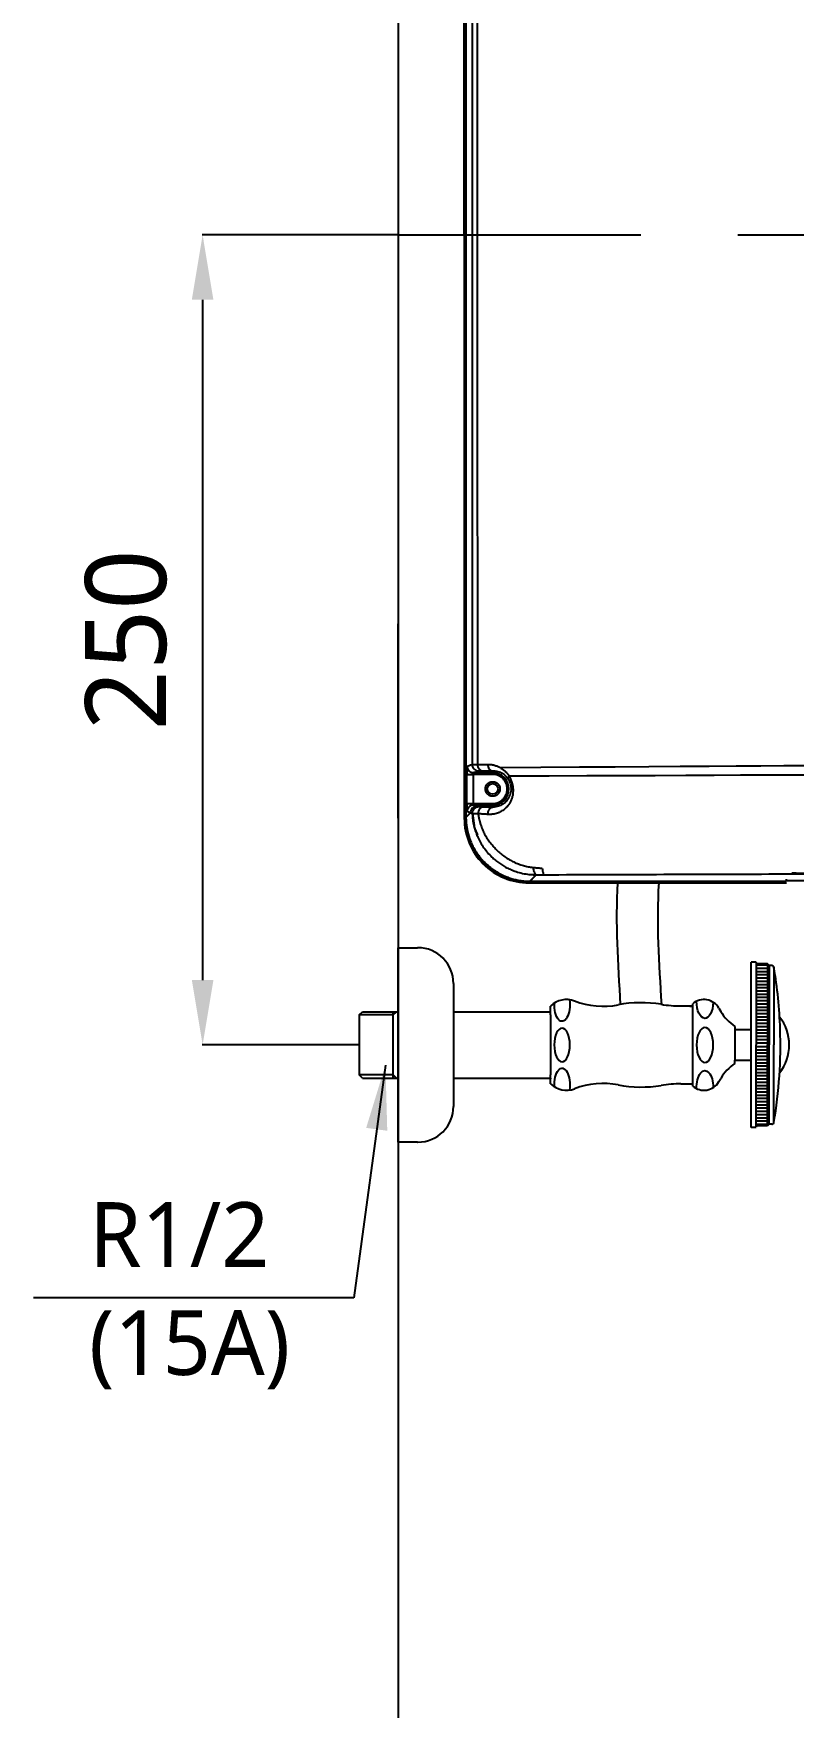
# Model space of a CAD drawing. Header units: millimetres. Extents: x 1416 to 7337, y -4252 to -1725.
# Drawn here: x 1469 to 1704, y -2960 to -2443 of the extents above; entities that cross this region are included whole.
import ezdxf

# ---------------------------------------------------------------- set-up
doc = ezdxf.new("R2010")
doc.units = ezdxf.units.MM
doc.header["$MEASUREMENT"] = 0
doc.linetypes.add('CENTER', pattern=[11, 5, -2, 2, -2])
doc.linetypes.add('HIDDEN', pattern=[0.375, 0.25, -0.125])
doc.layers.add('2', color=2, linetype='HIDDEN', lineweight=9)
doc.layers.add('4', color=4, linetype='Continuous')
doc.layers.add('6', color=6, linetype='Continuous')
doc.styles.add('ROMANS', font='NanumGothic.ttf', dxfattribs={"height": 10.144927})
doc.styles.get("Standard").update_dxf_attribs({"font": 'NanumGothic.ttf'})
doc.dimstyles.get("Standard").update_dxf_attribs({"dimtxt": 0.18, "dimasz": 0.18, "dimexe": 0.18, "dimexo": 0.0625, "dimgap": 0.09, "dimtad": 0, "dimtih": 1, "dimtoh": 1, "dimdec": 4, "dimzin": 0, "dimdsep": 46, "dimtxsty": 'Standard', "dimcen": 0.09, "dimadec": 0, "dimazin": 0, "dimtfac": 1, "dimtdec": 4, "dimtofl": 0, "dimtmove": 0, "dimatfit": 3, "dimfxl": 0, "dimtolj": 1, "dimtzin": 0, "dimarcsym": 0})

# ---------------------------------------------------------------- blocks, each defined once
blk = doc.blocks.new('*D54')
at = {"color": 0, "lineweight": -2}
for p, q in [((1602.06, -2504.98), (1602.06, -2188.85)), ((1622.06, -2189.03), (2237.02, -2189.03)), ((2257.02, -2504.98), (2257.02, -2188.85))]:
    blk.add_line(p, q, dxfattribs=at)
at = {"color": 0}
for points in [[(1622.06, -2185.7), (1622.06, -2192.37), (1602.06, -2189.03)], [(2237.02, -2185.7), (2237.02, -2192.37), (2257.02, -2189.03)]]:
    blk.add_solid(points, dxfattribs=at)
at = {"layer": 'Defpoints', "color": 0}
for p in [(2257.02, -2189.03), (1602.06, -2505.04), (2257.02, -2505.04)]:
    blk.add_point(p, dxfattribs=at)
at = {"color": 2, "insert": (1929.54, -2165.43), "char_height": 25, "attachment_point": 5}
blk.add_mtext('\\A1;655', dxfattribs=at)
blk = doc.blocks.new('*D60')
at = {"color": 0, "lineweight": -2}
for p, q in [((1581.53, -2505.04), (1521.06, -2505.04)), ((1521.24, -2525.04), (1521.24, -2735.04)), ((1569.65, -2755.04), (1521.06, -2755.04))]:
    blk.add_line(p, q, dxfattribs=at)
at = {"color": 0}
for points in [[(1517.91, -2525.04), (1524.57, -2525.04), (1521.24, -2505.04)], [(1517.91, -2735.04), (1524.57, -2735.04), (1521.24, -2755.04)]]:
    blk.add_solid(points, dxfattribs=at)
at = {"layer": 'Defpoints', "color": 0}
for p in [(1581.59, -2505.04), (1521.24, -2755.04), (1569.72, -2755.04)]:
    blk.add_point(p, dxfattribs=at)
at = {"color": 2, "insert": (1497.63, -2630.04), "char_height": 25, "attachment_point": 5, "rotation": 90}
blk.add_mtext('\\A1;250', dxfattribs=at)

msp = doc.modelspace()

# ---------------------------------------------------------------- linework, layer by layer
for p, q in [((1602.05756, -2325.04316), (1602.05756, -2685.04316)), ((1602.32868, -2325.31795), (1602.32868, -2684.76838)), ((1602.5834, -2325.31795), (1602.5834, -2684.76839)), ((1610.83337, -2671.03884), (1604.92854, -2671.03884)), ((1610.83337, -2671.03884), (1610.83337, -2670.43833)), ((1610.83337, -2671.53882), (1610.83337, -2671.03884)), ((1602.88589, -2680.54751), (1602.88589, -2671.53882)), ((1610.83337, -2671.53882), (1604.8856, -2671.53882)), ((1604.8856, -2680.54751), (1604.8856, -2671.53882)), ((1602.88589, -2680.54751), (1604.8856, -2680.54751)), ((1604.8856, -2680.54751), (1610.83337, -2680.54751)), ((1604.92854, -2681.04748), (1610.83337, -2681.04749)), ((1610.83337, -2680.54751), (1610.83337, -2681.04749)), ((1610.83337, -2681.04749), (1610.83337, -2681.64374)), ((1621.59385, -2702.29983), (1624.2431, -2702.39888)), ((1622.05724, -2705.04284), (1701.55175, -2705.04284)), ((1622.33203, -2704.51704), (1701.4589, -2704.51704)), ((1622.33203, -2704.77173), (1701.48574, -2704.77173)), ((1701.45724, -2703.84693), (1701.45724, -2704.43529)), ((1752.65724, -2704.43529), (1701.45724, -2704.43529))]:
    msp.add_line(p, q)
at = {"color": 1, "linetype": 'CENTER', "ltscale": 15}
msp.add_line((1581.59278, -2505.04316), (2292.72586, -2505.04316), dxfattribs=at)
for points in [[(1602.89459, -2669.99225), (1602.89486, -2670.77972), (1602.91742, -2671.53882)], [(1604.59029, -2683.49326), (1605.25065, -2688.16067), (1606.09679, -2690.21776)]]:
    msp.add_lwpolyline(points)
msp.add_circle((1610.83337, -2676.04316), 1.65)
for centre, radius, start, end in [((1610.83337, -2676.04316), 5.00433, 270, 90), ((1629.09491, -2681.69252), 26.20341, 177.4508609, 180.8815046), ((1622.05724, -2685.04316), 19.99968, 179.9999999, 270.0000002), ((1606.73489, -2680.54316), 4.5, 240.8201099, 242.9809623)]:
    msp.add_arc(centre, radius, start, end)
for points, knots in [([(1604.50506, -2330.58876), (1604.50741, -2386.9067), (1604.50849, -2443.2249), (1604.50863, -2555.86127), (1604.50769, -2612.17948), (1604.5055, -2668.49745)], [0, 0, 0, 0, 0.5, 0.5, 1, 1, 1, 1]), ([(1606.18196, -2330.61411), (1606.1674, -2341.39267), (1606.13796, -2363.18806), (1606.10593, -2396.2372), (1606.08207, -2429.99695), (1606.06735, -2464.46298), (1606.06017, -2507.05468), (1606.06875, -2556.94544), (1606.10121, -2613.30336), (1606.14502, -2650.28183), (1606.16657, -2668.4721)], [0, 0, 0, 0, 0.095707965, 0.193531689, 0.293458873, 0.395476665, 0.499571653, 0.671650552, 0.838480012, 1, 1, 1, 1]), ([(1602.88589, -2671.53882), (1602.88652, -2671.22481), (1602.88747, -2670.7432), (1602.8913, -2670.28055), (1602.89328, -2670.13821), (1602.89346, -2670.12523)], [0, 0, 0, 0, 0.629993582, 0.966248748, 1, 1, 1, 1]), ([(1602.89346, -2670.12523), (1602.89503, -2670.00354), (1602.89834, -2669.74775), (1602.90493, -2669.44285), (1602.9149, -2669.13007), (1602.92334, -2669.07485), (1602.92884, -2669.03892)], [0, 0, 0, 0, 0.190144527, 0.399701356, 0.609445223, 1, 1, 1, 1]), ([(1602.92884, -2669.03892), (1602.95557, -2669.29051), (1602.9967, -2669.67754), (1603.24616, -2670.14286), (1603.504, -2670.46412), (1603.82535, -2670.71892), (1604.17161, -2670.91811), (1604.42645, -2670.95061), (1604.54674, -2670.96595)], [0, 0, 0, 0, 0.273417683, 0.420605699, 0.570918489, 0.721225643, 0.868406806, 1, 1, 1, 1]), ([(1604.5055, -2668.49745), (1604.50957, -2668.49691), (1604.51763, -2668.49585), (1604.54283, -2668.49429), (1604.5767, -2668.49278), (1604.61941, -2668.49132), (1604.66994, -2668.48991), (1604.72757, -2668.48854), (1604.79147, -2668.48723), (1604.86086, -2668.48596), (1604.93496, -2668.48474), (1605.01299, -2668.48356), (1605.09422, -2668.48244), (1605.17793, -2668.48136), (1605.26344, -2668.48032), (1605.35011, -2668.47934), (1605.43733, -2668.4784), (1605.52451, -2668.47751), (1605.61114, -2668.47666), (1605.6967, -2668.47587), (1605.78075, -2668.47512), (1605.86287, -2668.47442), (1605.94266, -2668.47377), (1606.0198, -2668.47316), (1606.09385, -2668.47261), (1606.14286, -2668.47227), (1606.16656, -2668.4721)], [0, 0, 0, 0, 0.058470837, 0.115756611, 0.171792799, 0.226520582, 0.279886858, 0.331844186, 0.38235066, 0.431369738, 0.478870019, 0.524824986, 0.569212715, 0.612015563, 0.653219841, 0.692815473, 0.730795663, 0.767156547, 0.801896864, 0.835017632, 0.866521832, 0.896414114, 0.924700509, 0.951388169, 0.976485113, 1, 1, 1, 1]), ([(1604.50572, -2668.49745), (1604.50579, -2668.73309), (1604.54878, -2668.98732), (1604.74365, -2669.47958), (1604.89619, -2669.71609), (1605.28642, -2670.10658), (1605.52279, -2670.25922), (1606.01478, -2670.45425), (1606.26887, -2670.49729), (1606.5044, -2670.49737)], [0, 0, 0, 0, 0.25, 0.25, 0.5, 0.5, 0.75, 0.75, 1, 1, 1, 1]), ([(1604.8856, -2671.53882), (1604.8856, -2671.40865), (1604.89012, -2671.27921), (1604.90588, -2671.09432), (1604.91706, -2671.03997), (1604.92853, -2671.03884)], [0, 0, 0, 0, 0.5, 0.5, 1, 1, 1, 1]), ([(1606.16657, -2668.4721), (1606.69267, -2668.4672), (1607.74015, -2668.45743), (1608.78912, -2668.44774), (1609.31124, -2668.44291)], [0, 0, 0, 0, 0.502255181, 1, 1, 1, 1]), ([(1606.16657, -2668.4721), (1606.16773, -2668.70704), (1606.20151, -2668.96033), (1606.35137, -2669.4508), (1606.46793, -2669.68649), (1606.76521, -2670.0762), (1606.94494, -2670.22893), (1607.3189, -2670.42514), (1607.512, -2670.46924), (1607.69108, -2670.47057)], [0, 0, 0, 0, 0.25, 0.25, 0.5, 0.5, 0.75, 0.75, 1, 1, 1, 1]), ([(1606.5044, -2670.49737), (1606.5228, -2670.49249), (1606.63623, -2670.48764), (1607.03913, -2670.47854), (1607.32871, -2670.47429), (1607.69108, -2670.47057)], [0, 0, 0, 0, 0.5, 0.5, 1, 1, 1, 1]), ([(1609.31121, -2668.44291), (1609.31263, -2668.67767), (1609.34658, -2668.93066), (1609.49648, -2669.42041), (1609.61291, -2669.65568), (1609.90964, -2670.04467), (1610.08897, -2670.19711), (1610.46205, -2670.39296), (1610.65469, -2670.437), (1610.83337, -2670.43833)], [0, 0, 0, 0, 0.25, 0.25, 0.5, 0.5, 0.75, 0.75, 1, 1, 1, 1]), ([(1609.31124, -2668.44291), (1609.39967, -2668.44298), (1609.57605, -2668.44311), (1609.83996, -2668.45483), (1610.10243, -2668.47496), (1610.36345, -2668.5043), (1610.62304, -2668.54259), (1610.88118, -2668.58987), (1611.13789, -2668.6461), (1611.6212, -2668.76941), (1612.31719, -2669.00717), (1613.18968, -2669.43903), (1613.99425, -2669.97119), (1614.58332, -2670.47832), (1614.98977, -2670.89741), (1615.24302, -2671.18627), (1615.4812, -2671.48825), (1615.70546, -2671.80183), (1615.84382, -2672.02426), (1615.91244, -2672.13459)], [0, 0, 0, 0, 0.036921807, 0.07364797, 0.11019661, 0.146585945, 0.182834264, 0.218959909, 0.254981247, 0.290916647, 0.423122179, 0.551440124, 0.671582693, 0.786403907, 0.830955658, 0.874472907, 0.917069791, 0.958868723, 1, 1, 1, 1]), ([(1610.83337, -2670.43833), (1611.27103, -2670.43232), (1611.70936, -2670.47691), (1612.57834, -2670.67303), (1613.00942, -2670.82389), (1613.85028, -2671.24713), (1614.26084, -2671.51901), (1615.03426, -2672.21076), (1615.39835, -2672.63081), (1615.70856, -2673.14479)], [0, 0, 0, 0, 0.25, 0.25, 0.5, 0.5, 0.75, 0.75, 1, 1, 1, 1]), ([(1613.10197, -2669.41234), (1752.33484, -2668.46343), (1753.31867, -2668.46345), (1754.97592, -2668.46342), (1756.99542, -2668.46335), (1759.37789, -2668.46323), (1762.83053, -2668.463), (1767.12104, -2668.46278), (1772.12006, -2668.46281), (1777.06104, -2668.46311), (1781.92407, -2668.46368), (1786.31441, -2668.46428), (1789.76507, -2668.4647), (1791.66201, -2668.46483), (1792.40917, -2668.46488)], [0, 0, 0, 0, 0.032111843, 0.073167843, 0.123167982, 0.182112241, 0.250000595, 0.379243419, 0.500000286, 0.620035053, 0.744757677, 0.859631994, 0.944712897, 1, 1, 1, 1]), ([(1602.95095, -2671.53882), (1602.97403, -2671.53882), (1603.0357, -2671.53882), (1603.45581, -2671.53882), (1604.1068, -2671.53882), (1604.626, -2671.53882), (1604.8856, -2671.53882)], [0, 0, 0, 0, 0.166228315, 0.444152291, 0.722082867, 1, 1, 1, 1]), ([(1610.83337, -2678.29316), (1610.78591, -2678.29231), (1610.69138, -2678.2906), (1610.55051, -2678.27692), (1610.41134, -2678.25506), (1610.27388, -2678.22425), (1610.13813, -2678.18469), (1609.90545, -2678.10079), (1609.58893, -2677.9377), (1609.23177, -2677.64505), (1608.9389, -2677.28767), (1608.73265, -2676.88763), (1608.60941, -2676.46747), (1608.57036, -2676.04334), (1608.60938, -2675.61903), (1608.73252, -2675.19903), (1608.93881, -2674.79881), (1609.23151, -2674.44152), (1609.58881, -2674.14876), (1609.94721, -2673.96383), (1610.27204, -2673.85822), (1610.55039, -2673.80322), (1610.73875, -2673.79653), (1610.83337, -2673.79316)], [0, 0, 0, 0, 0.0201649886, 0.0401667422, 0.0600841934, 0.0799972772, 0.0999859811, 0.1201293918, 0.1850729228, 0.2500923401, 0.3150359053, 0.3800553569, 0.440004496, 0.5000287672, 0.5599779276, 0.6200022142, 0.6849457452, 0.7499651625, 0.8149087277, 0.8799281793, 0.9200086732, 0.9598191727, 1, 1, 1, 1]), ([(1615.91244, -2672.13459), (1615.95119, -2672.20148), (1616.02802, -2672.33411), (1616.13842, -2672.53959), (1616.24379, -2672.74754), (1616.34377, -2672.95848), (1616.43833, -2673.17223), (1616.52734, -2673.38876), (1616.61073, -2673.60804), (1616.68839, -2673.83003), (1616.76022, -2674.05468), (1616.82613, -2674.28196), (1616.88603, -2674.51186), (1616.99283, -2674.97336), (1617.10782, -2675.68678), (1617.15102, -2676.67407), (1617.07133, -2677.68521), (1616.84994, -2678.70848), (1616.48704, -2679.70383), (1615.96749, -2680.66091), (1615.29933, -2681.54508), (1614.45381, -2682.35165), (1613.45193, -2683.03184), (1612.47988, -2683.46328), (1611.63627, -2683.71066), (1611.01493, -2683.82971), (1610.44977, -2683.8909), (1609.94537, -2683.91372), (1609.60948, -2683.90053), (1609.44119, -2683.89392)], [0, 0, 0, 0, 0.013434471, 0.026639015, 0.039631902, 0.052432452, 0.065061014, 0.077538922, 0.089888432, 0.10213264, 0.114295379, 0.126401097, 0.13847472, 0.150541497, 0.198339712, 0.246892575, 0.300544828, 0.356919, 0.418216268, 0.482629874, 0.553639304, 0.627161076, 0.71125638, 0.797103804, 0.845320722, 0.893963742, 0.929211408, 0.96453241, 1, 1, 1, 1]), ([(1610.83337, -2680.54751), (1610.9047, -2680.54655), (1611.04687, -2680.54464), (1611.25911, -2680.52924), (1611.46945, -2680.50465), (1611.6779, -2680.46998), (1611.88443, -2680.42547), (1612.08906, -2680.37105), (1612.29178, -2680.30674), (1612.56732, -2680.205), (1612.90888, -2680.04962), (1613.30499, -2679.81812), (1613.67848, -2679.54567), (1614.13877, -2679.13042), (1614.62648, -2678.53053), (1615.04022, -2677.7306), (1615.2855, -2676.89245), (1615.36381, -2676.04334), (1615.28554, -2675.19406), (1615.04031, -2674.35589), (1614.62648, -2673.5558), (1614.13889, -2672.95605), (1613.67862, -2672.54077), (1613.30529, -2672.26841), (1612.90903, -2672.03676), (1612.50303, -2671.85216), (1612.09153, -2671.71058), (1611.67905, -2671.6118), (1611.25877, -2671.55014), (1610.97562, -2671.54261), (1610.83337, -2671.53882)], [0, 0, 0, 0, 0.015134317, 0.030166878, 0.045130811, 0.060059698, 0.074987359, 0.089947623, 0.104974097, 0.120099948, 0.152258073, 0.184453443, 0.217295835, 0.250176265, 0.315811169, 0.38008215, 0.440030427, 0.500016221, 0.559964508, 0.619950309, 0.684221291, 0.749856195, 0.782698588, 0.815579019, 0.847737146, 0.87993252, 0.910063199, 0.939938083, 0.969827152, 1, 1, 1, 1]), ([(1610.83337, -2673.79316), (1610.88083, -2673.79402), (1610.97537, -2673.79573), (1611.11624, -2673.80941), (1611.2554, -2673.83127), (1611.39286, -2673.86208), (1611.52861, -2673.90164), (1611.7613, -2673.98554), (1612.07781, -2674.14863), (1612.43497, -2674.44128), (1612.72784, -2674.79865), (1612.93409, -2675.1987), (1613.05733, -2675.61885), (1613.09638, -2676.04299), (1613.05737, -2676.46729), (1612.93422, -2676.8873), (1612.72794, -2677.28751), (1612.43523, -2677.6448), (1612.07793, -2677.93757), (1611.71954, -2678.12249), (1611.3947, -2678.22811), (1611.11635, -2678.28311), (1610.92799, -2678.2898), (1610.83337, -2678.29316)], [0, 0, 0, 0, 0.020164989, 0.040166742, 0.060084193, 0.079997277, 0.099985981, 0.120129392, 0.185072923, 0.25009234, 0.315035905, 0.380055357, 0.440004496, 0.500028767, 0.559977928, 0.620002214, 0.684945745, 0.749965163, 0.814908728, 0.879928179, 0.920008673, 0.959819173, 1, 1, 1, 1]), ([(1616.49304, -2675.89632), (1616.49843, -2676.08845), (1616.5121, -2676.57518), (1616.37857, -2677.31732), (1616.14562, -2678.07647), (1615.8095, -2678.7807), (1615.27405, -2679.60457), (1614.45009, -2680.44517), (1613.47796, -2681.05209), (1612.5732, -2681.40681), (1611.74193, -2681.61072), (1611.14765, -2681.63232), (1610.83337, -2681.64374)], [0, 0, 0, 0, 0.045521865, 0.115320662, 0.195570594, 0.269052648, 0.352521668, 0.512867074, 0.674849586, 0.769951565, 0.878339903, 1, 1, 1, 1]), ([(1615.91244, -2672.13459), (1615.76821, -2672.33801), (1615.67846, -2672.54018), (1615.61765, -2672.88849), (1615.64512, -2673.03417), (1615.70865, -2673.14473)], [0, 0, 0, 0, 0.5, 0.5, 1, 1, 1, 1]), ([(1615.70867, -2673.14473), (1615.83671, -2673.37703), (1616.08147, -2673.82109), (1616.36762, -2674.64708), (1616.4443, -2675.22008), (1616.48138, -2675.49716)], [0, 0, 0, 0, 0.361654538, 0.691330538, 1, 1, 1, 1]), ([(1792.51225, -2671.55217), (1791.95717, -2671.55216), (1790.70844, -2671.55216), (1788.62692, -2671.55205), (1786.12916, -2671.55191), (1783.21508, -2671.55175), (1779.88492, -2671.55161), (1776.13915, -2671.55152), (1771.39261, -2671.55153), (1766.16273, -2671.55177), (1760.96761, -2671.55224), (1756.90547, -2671.55272), (1753.97284, -2671.55313), (1752.39446, -2671.55325), (1615.91244, -2672.13459)], [0, 0, 0, 0, 0.040859871, 0.091919981, 0.15317995, 0.224639426, 0.30629814, 0.398155964, 0.500212977, 0.655600261, 0.783273307, 0.883231766, 0.955474456, 1, 1, 1, 1]), ([(1616.48138, -2675.49716), (1616.48519, -2675.51853), (1616.50927, -2675.65354), (1616.50046, -2675.78536), (1616.49304, -2675.89632)], [0, 0, 0, 0, 0.15828735, 1, 1, 1, 1]), ([(1602.89349, -2681.9623), (1602.8933, -2681.9491), (1602.89124, -2681.80642), (1602.88753, -2681.34336), (1602.88654, -2680.86153), (1602.88589, -2680.54751)], [0, 0, 0, 0, 0.034288418, 0.370628771, 1, 1, 1, 1]), ([(1604.92854, -2681.04748), (1604.67701, -2681.07424), (1604.29007, -2681.11539), (1603.82454, -2681.3648), (1603.50421, -2681.62293), (1603.24611, -2681.94329), (1602.99672, -2682.40888), (1602.95558, -2682.79585), (1602.92884, -2683.04741)], [0, 0, 0, 0, 0.239463718, 0.368362464, 0.4999989, 0.631640271, 0.760540791, 1, 1, 1, 1]), ([(1605.93107, -2681.42671), (1605.69749, -2681.42677), (1605.44511, -2681.46901), (1604.95485, -2681.66183), (1604.71845, -2681.81313), (1604.32674, -2682.20224), (1604.17282, -2682.43879), (1603.97572, -2682.93294), (1603.93194, -2683.18896), (1603.93189, -2683.42664)], [0, 0, 0, 0, 0.25, 0.25, 0.5, 0.5, 0.75, 0.75, 1, 1, 1, 1]), ([(1606.51813, -2681.58856), (1606.27789, -2681.58865), (1606.01767, -2681.63349), (1605.51443, -2681.83819), (1605.27314, -2681.99884), (1604.87981, -2682.40888), (1604.72926, -2682.65673), (1604.54547, -2683.16841), (1604.51139, -2683.43053), (1604.52122, -2683.67085)], [0, 0, 0, 0, 0.25, 0.25, 0.5, 0.5, 0.75, 0.75, 1, 1, 1, 1]), ([(1604.92853, -2681.04749), (1604.91706, -2681.04636), (1604.90588, -2680.99201), (1604.89012, -2680.80712), (1604.8856, -2680.67768), (1604.8856, -2680.54751)], [0, 0, 0, 0, 0.5, 0.5, 1, 1, 1, 1]), ([(1607.81841, -2681.6164), (1607.64376, -2681.61777), (1607.45406, -2681.66236), (1607.08483, -2681.86501), (1606.90648, -2682.02395), (1606.61344, -2682.43273), (1606.49997, -2682.68116), (1606.36048, -2683.19716), (1606.33395, -2683.46292), (1606.34109, -2683.7071)], [0, 0, 0, 0, 0.25, 0.25, 0.5, 0.5, 0.75, 0.75, 1, 1, 1, 1]), ([(1607.81841, -2681.6164), (1607.42352, -2681.61262), (1607.10571, -2681.60823), (1606.6632, -2681.59875), (1606.53858, -2681.59367), (1606.51813, -2681.58856)], [0, 0, 0, 0, 0.5, 0.5, 1, 1, 1, 1]), ([(1602.5853, -2685.04588), (1602.51624, -2685.04567), (1602.44914, -2685.04531), (1602.35498, -2685.04436), (1602.32939, -2685.04378), (1602.32843, -2685.04324)], [0, 0, 0, 0, 0.5, 0.5, 1, 1, 1, 1]), ([(1602.32865, -2685.04323), (1602.39057, -2686.22138), (1602.52394, -2688.75895), (1603.52536, -2692.09899), (1604.90248, -2694.87194), (1605.96486, -2696.56869), (1606.68554, -2697.37182), (1606.85282, -2697.55824)], [0, 0, 0, 0, 0.260220272, 0.560478137, 0.761601456, 0.94466367, 1, 1, 1, 1]), ([(1602.58338, -2684.7684), (1602.5121, -2684.76839), (1602.44485, -2684.76839), (1602.35308, -2684.76838), (1602.32959, -2684.76838), (1602.32867, -2684.76838)], [0, 0, 0, 0, 0.5, 0.5, 1, 1, 1, 1]), ([(1603.93189, -2683.42664), (1603.88359, -2683.47469), (1603.787, -2683.5708), (1603.65051, -2683.70661), (1603.52017, -2683.8363), (1603.39657, -2683.95928), (1603.27956, -2684.07571), (1603.16918, -2684.18553), (1603.06543, -2684.28876), (1602.96832, -2684.3854), (1602.87784, -2684.47542), (1602.79396, -2684.55888), (1602.71686, -2684.6356), (1602.64591, -2684.70619), (1602.60423, -2684.74766), (1602.58339, -2684.7684)], [0, 0, 0, 0, 0.076886742, 0.153779472, 0.230678209, 0.307582972, 0.38449378, 0.461410651, 0.538333605, 0.615262661, 0.692197838, 0.769139156, 0.846086633, 0.923040261, 1, 1, 1, 1]), ([(1602.58534, -2685.04588), (1602.58853, -2685.19951), (1602.59489, -2685.50506), (1602.61778, -2685.9603), (1602.64997, -2686.40952), (1602.69198, -2686.8522), (1602.74313, -2687.28785), (1602.80302, -2687.71602), (1602.87113, -2688.13628), (1602.94698, -2688.54824), (1603.03003, -2688.95154), (1603.11977, -2689.34586), (1603.21564, -2689.73089), (1603.31712, -2690.10638), (1603.42364, -2690.47208), (1603.53466, -2690.82781), (1603.64963, -2691.17338), (1603.76801, -2691.50865), (1603.88924, -2691.83352), (1604.01281, -2692.14788), (1604.34262, -2692.94706), (1604.94699, -2694.20298), (1605.94253, -2695.84167), (1607.08014, -2697.36139), (1608.34655, -2698.75382), (1609.73897, -2700.02023), (1611.25868, -2701.15784), (1612.8974, -2702.1534), (1614.24468, -2702.80175), (1615.24147, -2703.20416), (1615.86558, -2703.43258), (1616.52686, -2703.64908), (1617.2243, -2703.84993), (1617.95648, -2704.03136), (1618.72158, -2704.18961), (1619.51735, -2704.32126), (1620.34115, -2704.422), (1621.18987, -2704.49193), (1621.76415, -2704.5073), (1622.05452, -2704.51508)], [0, 0, 0, 0, 0.015133323, 0.030099285, 0.044887516, 0.05948791, 0.073890646, 0.088086205, 0.102065384, 0.115819309, 0.129339445, 0.142617603, 0.155645949, 0.168417006, 0.180923657, 0.193159144, 0.20511707, 0.216791391, 0.228176414, 0.239266792, 0.250057514, 0.313327189, 0.376288984, 0.438617751, 0.500005775, 0.561391702, 0.62371979, 0.686682305, 0.74995404, 0.77071689, 0.792543782, 0.815397203, 0.8392351, 0.864010774, 0.889672851, 0.916165341, 0.943427788, 0.97139552, 1, 1, 1, 1]), ([(1602.92884, -2683.04741), (1602.92335, -2683.01147), (1602.91492, -2682.95626), (1602.90491, -2682.64381), (1602.89835, -2682.33919), (1602.89505, -2682.08355), (1602.89349, -2681.9623)], [0, 0, 0, 0, 0.390795257, 0.600206816, 0.810361072, 1, 1, 1, 1]), ([(1604.52083, -2683.67086), (1604.46709, -2683.65007), (1604.35981, -2683.60855), (1604.20925, -2683.54713), (1604.0657, -2683.48642), (1603.97644, -2683.44654), (1603.93189, -2683.42664)], [0, 0, 0, 0, 0.251266951, 0.501688694, 0.75126607, 1, 1, 1, 1]), ([(1604.52123, -2683.67085), (1604.56301, -2684.2862), (1604.64685, -2685.52134), (1605.01427, -2687.42191), (1605.45521, -2689.01343), (1605.84854, -2689.96157), (1605.97523, -2690.26697)], [0, 0, 0, 0, 0.272107289, 0.546182452, 0.853824394, 1, 1, 1, 1]), ([(1604.77196, -2684.77745), (1604.70828, -2684.74615), (1604.64395, -2684.71453), (1604.60897, -2684.6594), (1604.60861, -2684.65884)], [0, 0, 0, 0, 0.989803718, 1, 1, 1, 1]), ([(1606.34141, -2683.70709), (1605.84588, -2683.70432), (1604.98148, -2683.69949), (1604.77996, -2683.68484), (1604.69397, -2683.67858)], [0, 0, 0, 0, 0.573264833, 1, 1, 1, 1]), ([(1606.3411, -2683.7071), (1606.3572, -2683.82831), (1606.38955, -2684.07187), (1606.44835, -2684.43729), (1606.51512, -2684.80481), (1606.59075, -2685.17429), (1606.67519, -2685.54571), (1606.76865, -2685.91899), (1606.87129, -2686.29409), (1607.09382, -2687.04309), (1607.49275, -2688.16211), (1608.15329, -2689.6139), (1608.94428, -2691.02797), (1610.16215, -2692.83597), (1611.96482, -2694.91003), (1614.08258, -2696.66662), (1615.91923, -2697.84131), (1617.34937, -2698.59654), (1618.81197, -2699.21889), (1620.0585, -2699.62771), (1621.05639, -2699.88493), (1621.80144, -2700.04189), (1622.53786, -2700.16588), (1623.02708, -2700.22034), (1623.26957, -2700.24734)], [0, 0, 0, 0, 0.014397928, 0.028932377, 0.043609846, 0.058436627, 0.073418797, 0.088562207, 0.103872472, 0.119354968, 0.180897641, 0.244184918, 0.307861236, 0.372306407, 0.501572972, 0.630566502, 0.694761156, 0.75783648, 0.820571879, 0.881500852, 0.911986768, 0.941864137, 0.97118381, 1, 1, 1, 1]), ([(1609.44119, -2683.89392), (1609.23318, -2683.88175), (1608.82972, -2683.85815), (1608.25148, -2683.82369), (1607.71545, -2683.79145), (1607.22112, -2683.76141), (1606.76682, -2683.73358), (1606.47909, -2683.71569), (1606.3411, -2683.7071)], [0, 0, 0, 0, 0.196121809, 0.380414379, 0.552913006, 0.713653322, 0.862670747, 1, 1, 1, 1]), ([(1609.44119, -2683.89392), (1609.4204, -2683.64656), (1609.43126, -2683.37052), (1609.54317, -2682.82172), (1609.64512, -2682.55102), (1609.92405, -2682.10018), (1610.09974, -2681.92213), (1610.46777, -2681.6952), (1610.65857, -2681.64529), (1610.83337, -2681.64374)], [0, 0, 0, 0, 0.25, 0.25, 0.5, 0.5, 0.75, 0.75, 1, 1, 1, 1]), ([(1605.97523, -2690.26697), (1606.05776, -2690.47875), (1606.59873, -2691.86693), (1608.02191, -2694.25551), (1609.99695, -2696.56973), (1611.70394, -2698.07944), (1612.90958, -2698.99253), (1614.18273, -2699.81079), (1615.52817, -2700.53728), (1616.95604, -2701.17159), (1618.64568, -2701.75673), (1620.19808, -2702.16274), (1621.25412, -2702.29363), (1621.58825, -2702.33505)], [0, 0, 0, 0, 0.032955989, 0.216021662, 0.399680896, 0.472241922, 0.546282036, 0.618869927, 0.691571614, 0.76792604, 0.84526643, 0.951042565, 1, 1, 1, 1]), ([(1606.85282, -2697.55824), (1607.2556, -2698.05195), (1608.06085, -2699.039), (1609.04845, -2699.84358), (1609.54206, -2700.24571)], [0, 0, 0, 0, 0.5001916286, 1, 1, 1, 1]), ([(1609.54206, -2700.24571), (1609.73585, -2700.41951), (1610.54995, -2701.14966), (1612.22898, -2702.19659), (1614.9802, -2703.56483), (1618.30433, -2704.57237), (1620.86562, -2704.70844), (1622.05716, -2704.77174)], [0, 0, 0, 0, 0.057503914, 0.241573866, 0.434343351, 0.736851489, 1, 1, 1, 1]), ([(1623.26957, -2700.24734), (1623.43436, -2700.26351), (1623.76209, -2700.29565), (1624.25203, -2700.34291), (1624.73709, -2700.38911), (1625.21724, -2700.43421), (1625.69234, -2700.47827), (1626.00747, -2700.50698), (1626.16413, -2700.52125)], [0, 0, 0, 0, 0.171419085, 0.340925132, 0.508526599, 0.674232722, 0.838053556, 1, 1, 1, 1]), ([(1623.26958, -2700.24738), (1623.33984, -2700.57249), (1623.4818, -2701.22934), (1623.74011, -2701.91834), (1623.94372, -2702.31236), (1624.05991, -2702.37833), (1624.07928, -2702.38933)], [0, 0, 0, 0, 0.308184793, 0.622637043, 0.937090342, 1, 1, 1, 1]), ([(1626.16413, -2700.52124), (1626.19785, -2700.82002), (1626.23494, -2701.09534), (1626.31434, -2701.58123), (1626.35665, -2701.79168), (1626.44431, -2702.1356), (1626.48965, -2702.26901), (1626.58092, -2702.45481), (1626.62684, -2702.50723), (1626.6719, -2702.5213)], [0, 0, 0, 0, 0.25, 0.25, 0.5, 0.5, 0.75, 0.75, 1, 1, 1, 1]), ([(1626.67189, -2702.5213), (1651.35706, -2702.43139), (1676.07302, -2702.34853), (1713.17877, -2702.23433), (1725.55208, -2702.19801), (1750.30891, -2702.12934), (1692.69249, -2702.09701), (1705.08008, -2702.0665)], [0, 0, 0, 0, 0.5, 0.5, 0.75, 0.75, 1, 1, 1, 1]), ([(1621.58825, -2702.33505), (1621.87389, -2702.37886), (1622.7746, -2702.517), (1623.68418, -2702.52694), (1624.3053, -2702.53372)], [0, 0, 0, 0, 0.317136867, 1, 1, 1, 1]), ([(1622.05452, -2704.5151), (1622.05474, -2704.58678), (1622.05512, -2704.65456), (1622.05608, -2704.74712), (1622.05664, -2704.77083), (1622.05717, -2704.77174)], [0, 0, 0, 0, 0.5, 0.5, 1, 1, 1, 1]), ([(1624.30529, -2702.5341), (1624.24508, -2702.5946), (1624.12468, -2702.7156), (1623.95348, -2702.88763), (1623.78918, -2703.05274), (1623.63246, -2703.21024), (1623.48312, -2703.36031), (1623.34122, -2703.5029), (1623.20675, -2703.63804), (1623.0797, -2703.7657), (1622.96009, -2703.8859), (1622.8479, -2703.99864), (1622.74314, -2704.10391), (1622.64582, -2704.20171), (1622.55589, -2704.29207), (1622.47353, -2704.37483), (1622.39807, -2704.45066), (1622.35404, -2704.49491), (1622.33202, -2704.51703)], [0, 0, 0, 0, 0.062520214, 0.125037195, 0.187551058, 0.250061918, 0.31256989, 0.375075091, 0.437577635, 0.500077637, 0.562575213, 0.625070478, 0.687563547, 0.750054537, 0.812543561, 0.875030736, 0.937516177, 1, 1, 1, 1]), ([(1622.33202, -2704.51703), (1622.33202, -2704.59205), (1622.33203, -2704.65668), (1622.33203, -2704.7461), (1622.33204, -2704.77076), (1622.33204, -2704.77173)], [0, 0, 0, 0, 0.5, 0.5, 1, 1, 1, 1])]:
    msp.add_open_spline(points, degree=3, knots=knots)
for points, degree in [([(1602.92884, -2669.03891), (1603.29376, -2668.85843), (1603.81933, -2668.67794), (1604.5055, -2668.49745)], 3), ([(1604.54674, -2670.96595), (1604.73764, -2671.0024), (1604.92854, -2671.03884)], 2), ([(1604.92853, -2671.03884), (1605.29326, -2670.85832), (1605.81858, -2670.67782), (1606.5044, -2670.49737)], 3), ([(1607.69108, -2670.47057), (1608.73754, -2670.45982), (1609.78495, -2670.44908), (1610.83337, -2670.43834)], 3), ([(1602.88589, -2671.53882), (1602.91842, -2671.53882), (1602.95095, -2671.53882)], 2), ([(1605.93107, -2681.42671), (1605.51815, -2681.30032), (1605.18396, -2681.17391), (1604.92853, -2681.04749)], 3), ([(1606.51813, -2681.58856), (1606.3025, -2681.53461), (1606.10741, -2681.48067), (1605.93107, -2681.42671)], 3), ([(1610.83337, -2681.64374), (1609.79993, -2681.63487), (1608.79459, -2681.62575), (1607.81841, -2681.6164)], 3), ([(1602.32866, -2685.04324), (1602.15393, -2685.04321), (1602.06356, -2685.04319), (1602.05756, -2685.04316)], 3), ([(1602.32866, -2685.04324), (1602.32866, -2684.95162), (1602.32867, -2684.86), (1602.32867, -2684.76838)], 3), ([(1602.58339, -2684.7684), (1602.58339, -2684.86063), (1602.58404, -2684.95313), (1602.58534, -2685.04588)], 3), ([(1603.93189, -2683.42664), (1603.51876, -2683.30023), (1603.1844, -2683.17382), (1602.92884, -2683.04741)], 3), ([(1604.69397, -2683.67858), (1604.6076, -2683.67472), (1604.52123, -2683.67085)], 2), ([(1622.05452, -2704.51508), (1622.14728, -2704.51638), (1622.23978, -2704.51703), (1622.33202, -2704.51703)], 3), ([(1622.05716, -2704.77174), (1622.0572, -2704.90729), (1622.05725, -2705.04284)], 2), ([(1622.05717, -2704.77174), (1622.14879, -2704.77173), (1622.24041, -2704.77173), (1622.33204, -2704.77173)], 3), ([(1624.07928, -2702.38933), (1624.19229, -2702.46172), (1624.3053, -2702.53411)], 2), ([(1624.30529, -2702.5341), (1625.09019, -2702.52853), (1625.8803, -2702.52419), (1626.67189, -2702.5213)], 3)]:
    msp.add_open_spline(points, degree=degree)
at = {"layer": '4'}
for p, q in [((1581.59278, -2685.04286), (1581.59278, -2625.04286)), ((1581.59278, -2725.04349), (1587.59278, -2725.04349)), ((1581.59278, -2785.04349), (1581.59278, -2725.04349)), ((1692.21706, -2729.54419), (1690.71706, -2729.54419)), ((1690.71706, -2730.54419), (1690.71706, -2729.54419)), ((1690.71706, -2755.04419), (1690.71706, -2730.54419)), ((1692.21706, -2729.74419), (1692.21706, -2729.54419)), ((1692.21706, -2729.74419), (1692.21706, -2755.04419)), ((1695.71706, -2730.45567), (1692.21706, -2730.45567)), ((1695.71706, -2731.45567), (1692.21706, -2731.45567)), ((1695.71706, -2732.45567), (1692.21706, -2732.45567)), ((1695.71706, -2730.04419), (1692.51706, -2730.04419)), ((1696.21706, -2730.54419), (1695.71706, -2730.04419)), ((1695.71706, -2730.04419), (1695.71706, -2755.04419)), ((1697.04081, -2730.54419), (1696.21706, -2730.54419)), ((1696.21706, -2730.54419), (1696.21706, -2755.04419)), ((1697.63225, -2731.04419), (1697.63225, -2755.04419)), ((1598.71706, -2736.04419), (1598.71706, -2774.04419)), ((1695.71706, -2733.45567), (1692.21706, -2733.45567)), ((1695.71706, -2734.45567), (1692.21706, -2734.45567)), ((1695.71706, -2735.45567), (1692.21706, -2735.45567)), ((1695.71706, -2736.45567), (1692.21706, -2736.45567)), ((1695.71706, -2737.45567), (1692.21706, -2737.45567)), ((1695.71706, -2738.45567), (1692.21706, -2738.45567)), ((1628.71594, -2745.79306), (1628.71594, -2743.0453)), ((1669.00527, -2743.01402), (1672.63046, -2743.01402)), ((1671.71706, -2743.04419), (1672.63046, -2743.04419)), ((1672.63046, -2743.04419), (1672.63046, -2742.32348)), ((1672.63046, -2767.04419), (1672.63046, -2743.04419)), ((1695.71706, -2739.45567), (1692.21706, -2739.45567)), ((1695.71706, -2740.45567), (1692.21706, -2740.45567)), ((1695.71706, -2741.45567), (1692.21706, -2741.45567)), ((1695.71706, -2742.45567), (1692.21706, -2742.45567)), ((1695.71706, -2743.45567), (1692.21706, -2743.45567)), ((1569.59278, -2745.79349), (1570.59278, -2744.79349)), ((1580.09278, -2745.79349), (1569.59278, -2745.79349)), ((1569.71706, -2764.29349), (1569.71706, -2745.79349)), ((1570.59278, -2744.79349), (1581.59278, -2744.79349)), ((1580.09278, -2765.29349), (1580.09278, -2744.79349)), ((1580.09278, -2745.79349), (1581.09278, -2744.79349)), ((1581.59278, -2745.41045), (1581.59278, -2764.67588)), ((1598.71706, -2744.79419), (1628.71594, -2744.79419)), ((1628.71706, -2745.79419), (1628.71706, -2764.29419)), ((1680.74387, -2743.72268), (1681.29624, -2744.6794)), ((1695.71706, -2744.45567), (1692.21706, -2744.45567)), ((1695.71706, -2745.45567), (1692.21706, -2745.45567)), ((1695.71706, -2746.45567), (1692.21706, -2746.45567)), ((1695.71706, -2747.45567), (1692.21706, -2747.45567)), ((1695.71706, -2748.45567), (1692.21706, -2748.45567)), ((1685.63046, -2749.31185), (1685.63046, -2750.29419)), ((1685.63046, -2750.29419), (1685.63046, -2759.79419)), ((1685.63046, -2750.29419), (1690.71706, -2750.29419)), ((1695.71706, -2749.45567), (1692.21706, -2749.45567)), ((1695.71706, -2750.45567), (1692.21706, -2750.45567)), ((1695.71706, -2751.45567), (1692.21706, -2751.45567)), ((1695.71706, -2752.45567), (1692.21706, -2752.45567)), ((1695.71706, -2753.45567), (1692.21706, -2753.45567)), ((1690.71706, -2780.54419), (1690.71706, -2755.04419)), ((1695.71706, -2754.45567), (1692.21706, -2754.45567)), ((1692.21706, -2780.34419), (1692.21706, -2755.04419)), ((1695.71706, -2755.63271), (1692.21706, -2755.63271)), ((1695.71706, -2756.63271), (1692.21706, -2756.63271)), ((1695.71706, -2757.63271), (1692.21706, -2757.63271)), ((1695.71706, -2758.63271), (1692.21706, -2758.63271)), ((1695.71706, -2780.04419), (1695.71706, -2755.04419)), ((1696.21706, -2779.54419), (1696.21706, -2755.04419)), ((1697.63225, -2779.04419), (1697.63225, -2755.04419)), ((1685.63046, -2759.79419), (1690.71706, -2759.79419)), ((1685.63046, -2760.77653), (1685.63046, -2759.79419)), ((1695.71706, -2759.63271), (1692.21706, -2759.63271)), ((1695.71706, -2760.63271), (1692.21706, -2760.63271)), ((1695.71706, -2761.63271), (1692.21706, -2761.63271)), ((1695.71706, -2762.63271), (1692.21706, -2762.63271)), ((1695.71706, -2763.63271), (1692.21706, -2763.63271)), ((1570.59278, -2765.29349), (1569.59278, -2764.29349)), ((1580.09278, -2764.29349), (1569.59278, -2764.29349)), ((1570.59278, -2765.29349), (1581.59278, -2765.29349)), ((1581.09278, -2765.29349), (1580.09278, -2764.29349)), ((1598.71706, -2765.29419), (1628.71706, -2765.29419)), ((1628.71706, -2767.04419), (1628.71706, -2764.29419)), ((1628.71706, -2765.29419), (1628.71706, -2765.47593)), ((1628.71706, -2767.04419), (1628.71706, -2765.47593)), ((1669.00527, -2767.04419), (1672.63046, -2767.04419)), ((1672.63046, -2767.76491), (1672.63046, -2767.04419)), ((1680.74387, -2766.3657), (1681.29624, -2765.40898)), ((1695.71706, -2764.63271), (1692.21706, -2764.63271)), ((1695.71706, -2765.63271), (1692.21706, -2765.63271)), ((1695.71706, -2766.63271), (1692.21706, -2766.63271)), ((1695.71706, -2767.63271), (1692.21706, -2767.63271)), ((1695.71706, -2768.63271), (1692.21706, -2768.63271)), ((1695.71706, -2769.63271), (1692.21706, -2769.63271)), ((1695.71706, -2770.63271), (1692.21706, -2770.63271)), ((1695.71706, -2771.63271), (1692.21706, -2771.63271)), ((1695.71706, -2772.60254), (1692.21706, -2772.60254)), ((1695.71706, -2773.60254), (1692.21706, -2773.60254)), ((1695.71706, -2774.60254), (1692.21706, -2774.60254)), ((1695.71706, -2775.60254), (1692.21706, -2775.60254)), ((1695.71706, -2776.60254), (1692.21706, -2776.60254)), ((1695.71706, -2777.60254), (1692.21706, -2777.60254)), ((1695.71706, -2778.60254), (1692.21706, -2778.60254)), ((1695.71706, -2779.60254), (1692.21706, -2779.60254)), ((1696.21706, -2779.51402), (1695.71706, -2780.01402)), ((1697.04081, -2779.51402), (1696.21706, -2779.51402)), ((1692.21706, -2780.51402), (1690.71706, -2780.51402)), ((1695.71706, -2780.01402), (1692.51706, -2780.01402)), ((1587.59278, -2785.04349), (1581.59278, -2785.04349))]:
    msp.add_line(p, q, dxfattribs=at)
for centre, radius, start, end in [((1587.59278, -2736.04349), 11, 89.3526288, 90), ((1587.71706, -2736.04419), 11, 0, 90), ((1692.51706, -2729.74419), 0.3, 180, 270), ((1697.04081, -2731.24419), 0.7, 9.49341, 90), ((1554.71706, -2755.04419), 145, 1.9431421, 9.49341), ((1633.62343, -2748.03694), 7, 69.0338625, 134.5129364), ((1645.0119, -2718.28631), 24.82771, 249.0338625, 280.737275), ((1656.71706, -2780.01402), 38, 80.6951745, 100.737274), ((1669.00527, -2705.01402), 38, 260.6951765, 270.0000026), ((1676.1046, -2746.40117), 5.35697, 30, 130.4305656), ((1693.42059, -2737.6794), 14, 210, 236.1901796), ((1688.46283, -2755.08952), 14, 0.2472715, 38.2140733), ((1554.71706, -2755.04419), 145, 350.50659, 1.9431421), ((1688.46283, -2754.96869), 14, 321.7859267, 359.7527285), ((1693.42059, -2772.40898), 14, 123.8098204, 150), ((1633.62343, -2762.05144), 7, 225.5, 290.9661375), ((1645.0119, -2791.7719), 24.82771, 79.262725, 110.9661375), ((1656.71706, -2730.04419), 38, 259.262726, 279.3048255), ((1669.00527, -2805.04419), 38, 89.9999974, 99.3048235), ((1676.1046, -2763.68722), 5.35697, 229.5694344, 330), ((1587.71706, -2774.04419), 11, 270, 0), ((1697.04081, -2778.81402), 0.7, 270, 350.50659), ((1692.51706, -2780.31402), 0.3, 90, 180), ((1587.59278, -2774.04349), 11, 270, 270.6473712)]:
    msp.add_arc(centre, radius, start, end, dxfattribs=at)
at = {"layer": '4', "extrusion": (0, 0, -1)}
for centre, major_axis, ratio, start_param, end_param in [((1632.27813, -2742.53929), (0, -5.21778), 0.460090084, 4.433610919, 7.934687634), ((1676.39572, -2741.45191), (0, -5.39901), 0.478204164, 4.790779575, 7.834250848), ((1632.27813, -2767.45848), (0, -5.21778), 0.460090084, 1.472185923, 5.009627066), ((1676.39572, -2768.36463), (0, -5.39901), 0.478204164, 1.540107538, 4.68362008)]:
    msp.add_ellipse(centre, major_axis=major_axis, ratio=ratio, start_param=start_param, end_param=end_param, dxfattribs=at)
for centre, major_axis, ratio in [((1632.27813, -2755.04419), (0, -5.21778), 0.460090084), ((1676.39572, -2755.04419), (0, -5.39901), 0.478204164)]:
    msp.add_ellipse(centre, major_axis=major_axis, ratio=ratio, dxfattribs=at)
at = {"layer": '4'}
for points in [[(1650.36706, -2742.54833), (1649.5651, -2729.96301), (1648.76314, -2717.37769), (1649.53223, -2705.04284)], [(1663.06706, -2742.54717), (1662.26512, -2729.96225), (1661.46319, -2717.37732), (1662.23216, -2705.04284)]]:
    msp.add_open_spline(points, degree=3, dxfattribs=at)
at = {"layer": '6'}
msp.add_lwpolyline([(2581.59278, -1980.00858), (1581.59278, -1980.00858), (1581.59278, -3905.04316), (3509.09278, -3905.04316), (3509.09278, -2880.04316)], dxfattribs=at)

# ---------------------------------------------------------------- texts
at = {"layer": '2', "color": 2, "insert": (1486.1714, -2832.45633), "char_height": 20, "attachment_point": 4, "style": 'ROMANS'}
msp.add_mtext('R1/2\\P(15A)', dxfattribs=at)

# ---------------------------------------------------------------- dimensions: what is measured, and where the dimension line sits
at = {"color": 3}
dim = msp.add_linear_dim(base=(2257.01874, -2189.03448), p1=(1602.05756, -2505.04316), p2=(2257.01874, -2505.04316), dimstyle='Standard', override={"dimtxt": 25, "dimasz": 20, "dimgap": 10, "dimtad": 1, "dimtih": 0, "dimdec": 0, "dimclrt": 2, "dimtdec": 0, "dimtmove": 2}, dxfattribs=at)
dim.commit()
dim.dimension.update_dxf_attribs({"geometry": '*D54', "text_midpoint": (1929.53815, -2165.42576)})
dim = msp.add_linear_dim(base=(1521.23988, -2755.04349), p1=(1581.59278, -2505.04316), p2=(1569.71706, -2755.04349), angle=90, dimstyle='Standard', override={"dimtxt": 25, "dimasz": 20, "dimgap": 10, "dimtad": 1, "dimtih": 0, "dimdec": 0, "dimclrt": 2, "dimtdec": 0, "dimtmove": 2}, dxfattribs=at)
dim.commit()
dim.dimension.update_dxf_attribs({"geometry": '*D60', "text_midpoint": (1497.63115, -2630.04333)})

# ---------------------------------------------------------------- leaders
msp.add_leader([(1577.71039, -2761.27732), (1567.94978, -2833.12327), (1468.98315, -2833.12327)], dimstyle='Standard', override={"dimtxt": 25, "dimasz": 20, "dimgap": 10, "dimtad": 0, "dimtih": 0, "dimdec": 0, "dimclrt": 2, "dimtdec": 0, "dimtmove": 2, "dimarcsym": 1}, dxfattribs=at)

doc.saveas('drawing.dxf')
